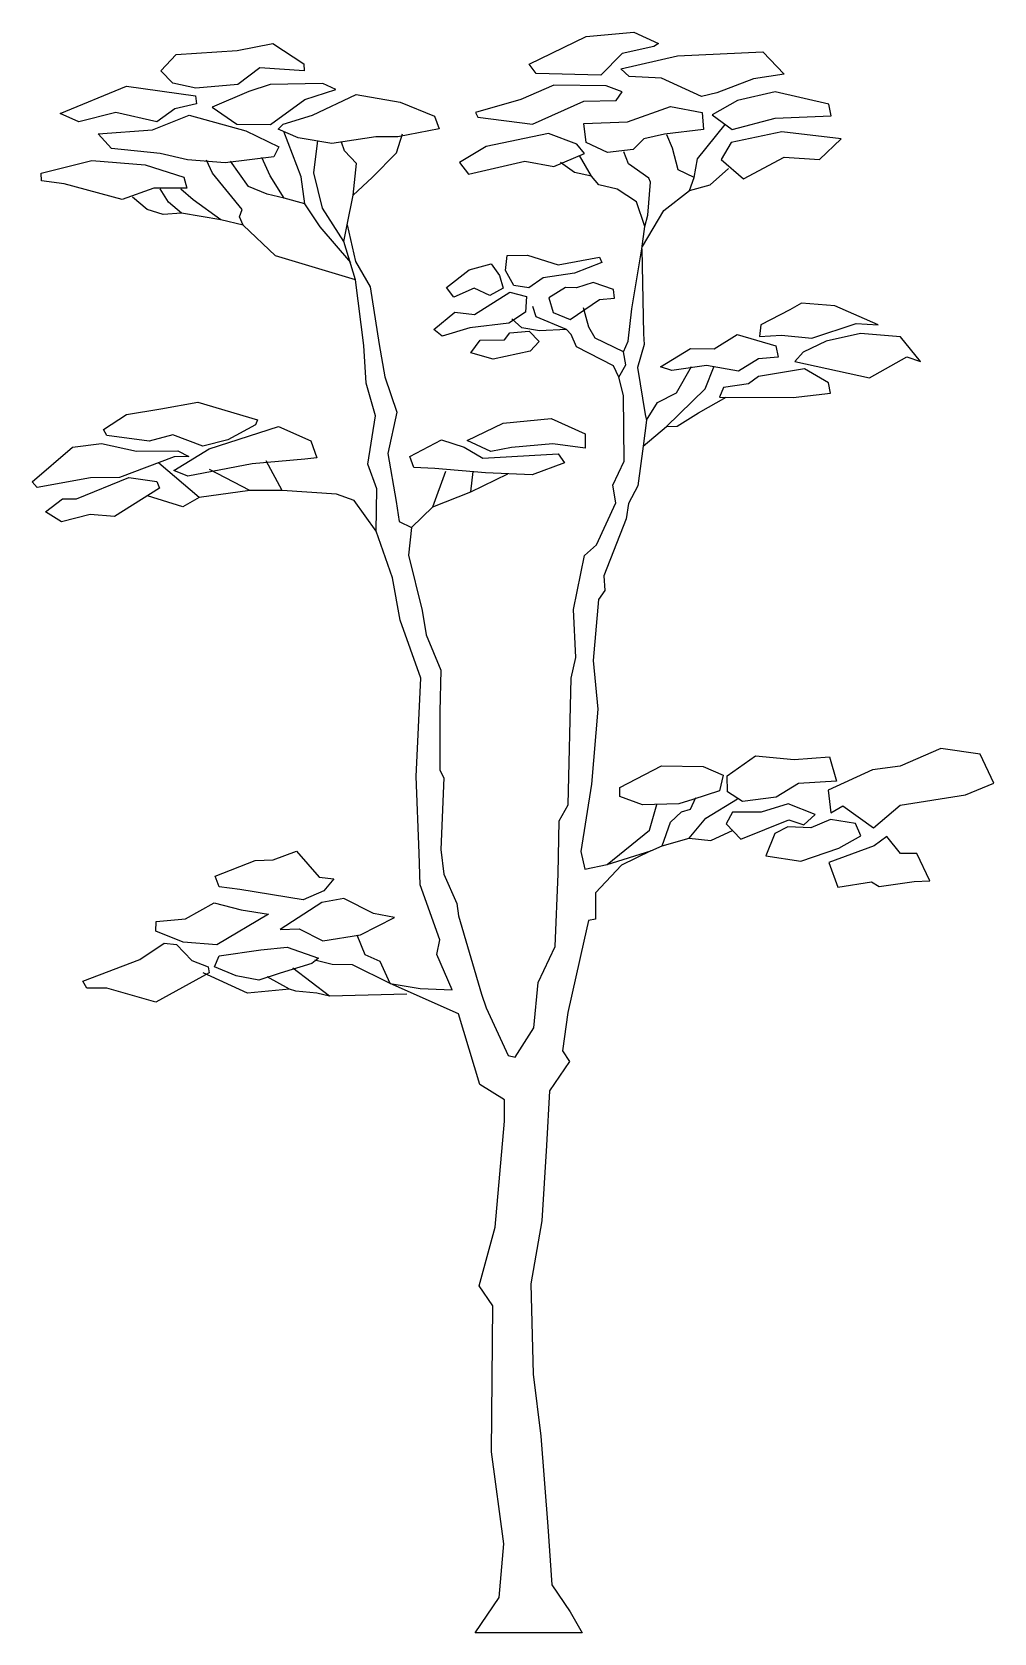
# Model space of a CAD drawing. Extents: x 3888 to 6877, y 384 to 5360.
import ezdxf

# ---------------------------------------------------------------- set-up
doc = ezdxf.new("R2010")
doc.units = 0
doc.header["$MEASUREMENT"] = 0
doc.layers.get('0').update_dxf_attribs({"linetype": 'CONTINUOUS'})

msp = doc.modelspace()

# ---------------------------------------------------------------- linework, layer by layer
at = {"color": 7, "linetype": 'Continuous'}
for p, q in [((4407.074491, 3913.292681), (4281.8409, 4019.4722)), ((4564.60867, 3934.774614), (4439.2281, 4000.7558)), ((4664.857694, 3934.774614), (4615.7303, 4027.4697)), ((5251.8277, 3931.097), (5259.1748, 3993.5947)), ((4811.948336, 2363.311396), (4697.8663, 2450.3648)), ((4687.830559, 2385.390029), (4618.8618, 2422.9031))]:
    msp.add_line(p, q, dxfattribs=at)
at = {"color": 7, "linetype": 'Continuous', "flags": 128}
for points in [[(4595.53846, 5248.59836), (4527.512331, 5197.280403), (4397.427277, 5185.345994), (4325.820825, 5200.860725), (4287.630717, 5239.050833), (4335.368352, 5290.36879), (4525.125449, 5302.303199), (4636.11545, 5324.978575), (4732.78416, 5261.72621), (4733.977601, 5239.050833), (4595.53846, 5248.59836)], [(5820.008812, 5314.834296), (5722.146661, 5293.35236), (5655.313972, 5226.519672), (5454.815907, 5231.293435), (5433.333972, 5259.936016), (5609.963219, 5345.863758), (5757.949887, 5360.185049), (5834.330102, 5324.381823), (5820.008812, 5314.834296)], [(5967.995479, 5159.686984), (5843.877629, 5216.972145), (5743.628596, 5221.745909), (5717.372897, 5245.614726), (5894.002145, 5286.191715), (6158.946017, 5298.126124), (6225.778705, 5228.906554), (6130.303436, 5214.585263), (6015.733113, 5171.621392), (5967.995479, 5159.686984)], [(4398.620604, 5137.011655), (4331.787916, 5121.496924), (4275.696195, 5080.919934), (4147.998022, 5109.562515), (4033.4277, 5080.919934), (3974.949097, 5107.175633), (4181.414367, 5191.909935), (4396.233722, 5162.073913), (4398.620604, 5137.011655)], [(4447.551679, 5126.270687), (4523.931895, 5073.759289), (4628.954691, 5072.565848), (4735.170928, 5150.139504), (4831.839638, 5181.168967), (4791.262648, 5200.264021), (4627.76125, 5196.683698), (4562.122002, 5175.201762), (4447.551679, 5126.270687)], [(5722.146661, 5174.008274), (5672.022144, 5193.103328), (5509.714187, 5195.49021), (5407.078273, 5150.139457), (5266.252251, 5109.562467), (5273.412896, 5095.241177), (5442.881498, 5073.759241), (5602.802574, 5145.365693), (5703.051607, 5147.752575), (5722.146661, 5174.008274)], [(4955.957598, 5034.375707), (4819.90534, 5014.087212), (4714.882544, 5030.795384), (4652.823619, 5058.244524), (4668.33835, 5073.759255), (4759.039856, 5101.208395), (4895.092114, 5165.654202), (5032.337814, 5141.785384), (5138.554051, 5098.821513), (5152.875341, 5059.437965), (5025.177169, 5034.375707), (4955.957598, 5034.375707)], [(5788.979349, 5028.408489), (5755.563005, 4994.992144), (5676.795908, 4985.444617), (5609.963219, 5016.47408), (5602.802574, 5076.146123), (5738.854833, 5080.919887), (5872.52021, 5128.657521), (5970.38236, 5109.562467), (5975.156124, 5057.051069), (5853.425156, 5042.729779), (5788.979349, 5028.408489)], [(6001.411823, 5102.401822), (6063.470748, 5057.051069), (6197.136125, 5092.854295), (6371.378491, 5100.01494), (6364.217846, 5135.818166), (6197.136125, 5174.008274), (6080.17892, 5147.752575), (6001.411823, 5102.401822)], [(4488.128669, 4953.221762), (4371.171464, 4962.769289), (4286.437163, 4983.057783), (4134.870173, 4998.572515), (4093.099743, 5043.923267), (4262.568345, 5055.857676), (4375.945227, 5101.208429), (4552.574475, 5053.470794), (4655.21039, 5003.346278), (4639.695658, 4972.316816), (4488.128669, 4953.221762)], [(5581.320639, 5011.700316), (5493.006015, 5045.116661), (5299.668595, 5004.539671), (5216.127734, 4954.415155), (5244.770315, 4918.611929), (5419.012681, 4959.188918), (5509.714187, 4942.480746), (5605.189456, 4983.057736), (5581.320639, 5011.700316)], [(6030.054404, 4963.962682), (6099.273974, 4904.290639), (6225.778705, 4971.123327), (6335.575265, 4963.962682), (6402.407953, 5028.408489), (6218.61806, 5049.890424), (6061.083866, 5016.47408), (6030.054404, 4963.962682)], [(4168.286517, 4839.84488), (3988.076947, 4888.775955), (3917.663936, 4897.130041), (3916.470495, 4920.998858), (4074.004689, 4960.382407), (4239.892969, 4947.254557), (4359.237055, 4909.06445), (4368.784582, 4874.454665), (4266.148668, 4874.454665), (4168.286517, 4839.84488)], [(5597.234238, 383.691335), (5265.457731, 383.691335), (5339.451053, 493.487877), (5353.772215, 660.569568), (5315.582114, 946.995323), (5320.355877, 1400.502769), (5277.392013, 1462.561682), (5327.516373, 1645.158127), (5356.158948, 1974.547746), (5356.158948, 2041.380422), (5279.778747, 2089.118048), (5212.946071, 2308.711127), (5000.512959, 2402.992998), (5093.600979, 2387.478271), (5193.849994, 2382.704509), (5146.112368, 2492.501048), (5155.659893, 2537.851793), (5093.600979, 2709.707246), (5091.214098, 2807.569379), (5081.666439, 3046.257512), (5095.987727, 3351.778317), (5031.541871, 3531.987873), (5007.673058, 3663.266344), (4957.548551, 3808.866103), (4959.935432, 3940.144574), (4931.292857, 4016.524775), (4955.16167, 4166.898297), (4926.518848, 4268.340757), (4919.358204, 4385.29794), (4893.102158, 4589.37633), (4857.298939, 4708.720394), (4866.846464, 4761.231783), (4893.102158, 4646.661481), (4938.452903, 4567.894398), (4967.095479, 4388.878301), (4983.803648, 4288.629287), (5021.993748, 4178.832747), (4993.351173, 4049.941158), (5019.606636, 3900.761077), (5029.154161, 3838.702164), (5067.344262, 3819.607114), (5057.796737, 3733.679387), (5100.7606, 3561.823934), (5112.694806, 3486.637191), (5158.04555, 3376.840652), (5155.658669, 3247.949062), (5155.658408, 3065.352689), (5167.592815, 3041.483876), (5158.04529, 2819.503916), (5167.592655, 2741.930305), (5208.169637, 2651.228816), (5212.9434, 2613.038715), (5284.549839, 2369.576823), (5298.871127, 2326.61296), (5368.090684, 2178.62632), (5389.572616, 2173.852557), (5446.857767, 2264.554046), (5461.179054, 2405.380042), (5513.690443, 2517.563463), (5523.237718, 2743.123717), (5525.624599, 2907.818526), (5554.267175, 2957.943033), (5563.8147, 3351.778447), (5578.135988, 3416.224242), (5570.974942, 3565.40433), (5604.391281, 3732.486021), (5642.581381, 3765.902359), (5702.253414, 3897.18083), (5692.705888, 3952.0791), (5728.509108, 4026.07242), (5726.122024, 4230.150761), (5711.800736, 4287.435912), (5733.282668, 4325.626013), (5726.122024, 4366.202995), (5740.443312, 4399.619333), (5752.377718, 4499.868347), (5783.407175, 4686.045088), (5788.180724, 4422.294691), (5790.567605, 4388.878353), (5769.085673, 4317.271914), (5792.954486, 4171.672155), (5797.728025, 4153.17379), (5786.987058, 4073.213263), (5770.278923, 3949.095456), (5741.636346, 3894.197184), (5734.475702, 3846.459556), (5665.256141, 3669.830332), (5667.643022, 3624.479586), (5648.547971, 3595.837009), (5631.839783, 3406.079971), (5646.161072, 3255.706436), (5627.06602, 3021.792048), (5593.649757, 2812.939896), (5605.584164, 2758.041622), (5674.803727, 2772.362911), (5810.85597, 2815.326777), (5720.154474, 2769.97603), (5639.000505, 2684.048297), (5639.000505, 2602.894328), (5617.518572, 2598.120565), (5603.197283, 2533.674766), (5553.072811, 2312.888233), (5536.364641, 2193.54416), (5557.846574, 2160.12782), (5495.787656, 2069.426324), (5486.240234, 1898.764277), (5471.918945, 1664.849889), (5438.502604, 1469.125605), (5445.663371, 1188.667028), (5469.532186, 995.329625), (5491.014177, 714.871081), (5502.948585, 533.46809), (5560.23374, 449.927239), (5597.234238, 383.691335)], [(5340.245796, 4602.946771), (5352.180205, 4563.563222), (5310.409775, 4540.887846), (5261.478699, 4563.563222), (5198.226333, 4536.114082), (5175.550957, 4565.950104), (5245.963968, 4620.848384), (5315.183538, 4639.943438), (5340.245796, 4602.946771)], [(5476.298055, 4595.786126), (5432.140743, 4564.756663), (5385.596549, 4571.917308), (5359.34085, 4618.461502), (5364.114614, 4665.005696), (5427.366979, 4666.199137), (5522.842248, 4636.363115), (5651.733862, 4660.231932), (5658.894507, 4643.52376), (5574.160206, 4610.107416), (5476.298055, 4595.786126)], [(5494.199668, 4533.727201), (5507.327517, 4488.376448), (5559.838915, 4466.894512), (5651.733862, 4528.953437), (5698.278055, 4532.53376), (5694.697733, 4559.9829), (5631.445367, 4581.464835), (5580.12741, 4564.756663), (5545.517625, 4565.950104), (5494.199668, 4533.727201)], [(5421.399775, 4489.569889), (5370.081818, 4454.960104), (5248.35085, 4440.638813), (5162.423108, 4414.383114), (5136.167409, 4435.86505), (5201.806656, 4489.569889), (5262.67214, 4482.409244), (5372.4687, 4551.628814), (5424.980098, 4538.500964), (5421.399775, 4489.569889)], [(6148.205536, 4413.786419), (6217.425106, 4417.366742), (6311.706934, 4409.012656), (6448.952633, 4454.363409), (6516.978763, 4449.589645), (6383.313386, 4509.261689), (6279.484031, 4517.615775), (6242.487364, 4496.133839), (6152.979299, 4449.589645), (6148.205536, 4413.786419)], [(5433.334184, 4429.897845), (5464.363646, 4397.674942), (5435.721065, 4367.838921), (5321.150742, 4342.776662), (5251.931172, 4363.065157), (5280.573753, 4402.448706), (5355.760528, 4403.642146), (5372.4687, 4425.124082), (5433.334184, 4429.897845)], [(6145.818654, 4344.566849), (6083.759729, 4306.376742), (5983.510696, 4323.084914), (5876.101019, 4307.570182), (5841.491234, 4319.504591), (5934.579621, 4376.789753), (6007.379514, 4375.596312), (6078.985965, 4419.753624), (6199.523493, 4385.143839), (6206.684138, 4349.340613), (6145.818654, 4344.566849)], [(6284.257794, 4364.855344), (6258.002095, 4336.212763), (6490.723064, 4284.894806), (6606.486827, 4350.534054), (6649.450698, 4336.212763), (6587.391774, 4412.592979), (6462.080483, 4423.333946), (6355.864246, 4399.465129), (6284.257794, 4364.855344)], [(6024.087686, 4225.222763), (6253.228332, 4224.029322), (6368.992095, 4237.157172), (6363.024891, 4269.380075), (6289.031558, 4313.537387), (6145.818654, 4289.66857), (6114.789191, 4266.993193), (6037.215535, 4255.058784), (6024.087686, 4225.222763)], [(4418.908848, 4073.059122), (4325.82046, 4107.668907), (4251.827127, 4088.573853), (4120.548632, 4106.475466), (4109.807664, 4124.377079), (4181.414116, 4170.921273), (4287.630353, 4188.822886), (4403.394116, 4209.11138), (4588.37745, 4154.213101), (4582.410246, 4138.698369), (4496.482504, 4092.154176), (4418.908848, 4073.059122)], [(4571.669278, 4018.160842), (4372.364654, 3979.970735), (4328.207342, 3996.678907), (4438.003901, 4064.705036), (4654.016698, 4133.924606), (4754.26573, 4089.767294), (4773.360784, 4036.062455), (4735.170677, 4032.482133), (4571.669278, 4018.160842)], [(5506.133538, 4079.623043), (5378.435366, 4068.882075), (5313.989559, 4055.754225), (5239.996225, 4090.36401), (5352.179667, 4144.068849), (5501.359775, 4158.39014), (5606.382571, 4110.652505), (5606.382571, 4066.495193), (5506.133538, 4079.623043)], [(4374.751536, 4040.836219), (4329.400783, 4039.642778), (4159.93218, 3975.196971), (4069.230674, 3974.00353), (3903.342394, 3944.167509), (3887.827663, 3962.069122), (4013.138954, 4069.478799), (4103.84046, 4081.413208), (4212.443578, 4057.544391), (4341.335191, 4058.737832), (4374.751536, 4040.836219)], [(5139.747193, 4003.242827), (5074.107945, 4006.82315), (5062.173537, 4040.239494), (5160.035687, 4092.750892), (5230.448698, 4070.075516), (5288.927301, 4035.465731), (5522.84171, 4048.59358), (5543.130205, 4021.14444), (5441.687731, 3984.147773), (5297.281387, 3990.114978), (5139.747193, 4003.242827)], [(4284.05003, 3941.780627), (4144.417449, 3854.659444), (4068.037234, 3860.626648), (3979.72261, 3837.951272), (3929.598093, 3868.980734), (3982.109491, 3909.557724), (4026.266803, 3909.557724), (4188.574761, 3975.196971), (4275.695944, 3963.262562), (4284.05003, 3941.780627)], [(6200.717261, 2981.657419), (6095.694455, 2968.529568), (6049.150257, 2998.365593), (6047.956816, 3048.490114), (6136.271448, 3110.549044), (6256.808986, 3098.614634), (6366.605556, 3106.968721), (6388.087493, 3031.78194), (6269.936837, 3024.621294), (6200.717261, 2981.657419)], [(6500.270916, 3066.988439), (6361.831763, 3003.736068), (6370.18585, 2933.32305), (6407.18252, 2954.804988), (6502.657798, 2886.778852), (6586.198666, 2957.19187), (6789.083677, 2989.414746), (6877.398309, 3025.217976), (6834.434434, 3115.919489), (6712.703455, 3132.627663), (6586.198711, 3077.729378), (6500.270916, 3066.988439)], [(5897.583254, 2961.368923), (5785.399802, 2957.7886), (5714.986785, 2984.044301), (5714.986785, 3011.493443), (5843.87841, 3079.519579), (5973.963476, 3077.132697), (6036.022406, 3049.683554), (6024.087997, 3001.945916), (5941.74057, 2974.496773), (5897.583254, 2961.368923)], [(6045.569934, 2899.309992), (6090.920691, 2851.572353), (6240.100813, 2911.244402), (6286.645011, 2895.729669), (6321.254799, 2927.952575), (6237.713931, 2961.368923), (6154.173063, 2935.113221), (6064.66499, 2935.113221), (6045.569934, 2899.309992)], [(6195.943468, 2868.877238), (6168.494326, 2799.657661), (6277.097454, 2782.949488), (6395.24811, 2823.526481), (6463.274246, 2861.716592), (6446.566072, 2899.906703), (6368.992409, 2911.841113), (6308.126919, 2886.778852), (6236.520461, 2889.165734), (6195.943468, 2868.877238)], [(6505.04468, 2830.687127), (6364.218645, 2778.175724), (6391.667788, 2701.795502), (6496.690593, 2718.503675), (6520.559413, 2704.182384), (6629.162541, 2719.697116), (6678.093621, 2722.083998), (6637.516628, 2806.818307), (6587.392107, 2806.818307), (6544.428232, 2859.32971), (6505.04468, 2830.687127)], [(4730.396786, 2662.412013), (4533.479043, 2694.634917), (4469.033237, 2702.989003), (4457.098828, 2736.405347), (4581.216678, 2785.336422), (4637.308398, 2786.529863), (4710.108291, 2813.979003), (4780.521302, 2732.825024), (4825.872055, 2728.051261), (4794.842592, 2691.054594), (4730.396786, 2662.412013)], [(4622.987108, 2618.254701), (4461.872591, 2522.779432), (4358.043236, 2531.133518), (4272.115494, 2565.743303), (4273.308935, 2595.579325), (4365.203881, 2603.933411), (4453.518505, 2652.864486), (4538.252807, 2631.382551), (4622.987108, 2618.254701)], [(4658.790334, 2570.517067), (4718.462377, 2572.903948), (4791.26227, 2534.713841), (4908.219475, 2553.808895), (5014.435711, 2607.513733), (4948.796464, 2620.641583), (4856.901517, 2667.185777), (4788.875388, 2654.057927), (4658.790334, 2570.517067)], [(4438.003774, 2435.658249), (4272.115494, 2344.956743), (4120.548504, 2387.920615), (4058.489579, 2387.920615), (4045.36173, 2409.40255), (4223.184419, 2477.428679), (4298.371193, 2527.553196), (4336.561301, 2523.972873), (4384.298935, 2473.848357), (4435.616892, 2454.753303), (4438.003774, 2435.658249)], [(4658.790334, 2434.464808), (4593.151086, 2412.982873), (4522.738075, 2426.110722), (4454.711946, 2454.753303), (4469.033237, 2488.169647), (4599.118291, 2507.264701), (4680.27227, 2515.618787), (4778.13442, 2481.009002), (4757.845926, 2464.30083), (4658.790334, 2434.464808)]]:
    msp.add_lwpolyline(points, close=True, dxfattribs=at)
for points in [[(4878.7287, 4643.5166), (4783.5699, 4754.6844), (4736.0426, 4825.6476), (4724.4254, 4910.2626), (4669.9524, 5050.7495)], [(4866.846464, 4761.231783), (4885.988828, 4853.084269), (4944.467425, 4907.982543), (5020.847633, 4984.362752), (5038.749244, 5044.03479)], [(5784.6385, 4693.4147), (5851.278215, 4805.467834), (5931.238753, 4867.526759), (5945.560292, 4907.507055), (5956.301076, 4965.985624), (6042.228819, 5072.201861)], [(5945.560292, 4907.507055), (5895.73413, 4931.674226), (5878.429237, 4999.103635), (5860.527624, 5040.874065)], [(4857.298939, 4708.720394), (4790.215113, 4812.432697), (4763.959416, 4922.229246), (4775.893824, 5022.47827)], [(4885.988828, 4853.084269), (4896.431506, 4951.990669), (4859.434842, 4991.374214), (4849.887316, 5017.62991)], [(5783.407175, 4686.045088), (5792.352321, 4756.014728), (5802.0933, 4791.3057), (5810.2971, 4893.9044), (5804.4907, 4905.8292), (5741.2984, 4950.8813), (5727.3142, 4987.566)], [(4544.022834, 4759.703313), (4533.132924, 4785.697994), (4540.890289, 4808.373369), (4448.995371, 4921.75023), (4429.900319, 4962.327216)], [(4736.0426, 4825.6476), (4671.616711, 4843.723232), (4619.105318, 4855.65764), (4560.626721, 4880.123175), (4505.131726, 4958.293545)], [(4671.616711, 4843.723232), (4627.906967, 4913.278455), (4602.247991, 4970.563611)], [(5626.538746, 4911.796103), (5573.337416, 4923.422826), (5530.373545, 4954.452288)], [(5792.352321, 4756.014728), (5766.171327, 4831.835565), (5706.499284, 4871.219114), (5649.214123, 4885.540404), (5626.538746, 4911.796103), (5589.542079, 4976.24191)], [(5931.238753, 4867.526759), (5995.386328, 4885.130013), (6052.074769, 4936.44797)], [(4351.87894, 4796.849169), (4295.488884, 4792.746723), (4245.662733, 4808.559813), (4199.715287, 4847.346637)], [(4474.80327, 4776.411483), (4351.87894, 4796.849169), (4311.898674, 4831.458951), (4285.642978, 4873.229377)], [(4893.102158, 4589.37633), (4789.87163, 4621.264185), (4644.271857, 4664.228052), (4544.022834, 4759.703313), (4474.80327, 4776.411483), (4388.875536, 4838.470402), (4350.685432, 4871.886744)], [(5711.800736, 4287.435912), (5694.880971, 4322.245539), (5580.310659, 4381.917577), (5563.602488, 4420.107681), (5549.281199, 4435.622411), (5454.999379, 4475.005956), (5444.258412, 4507.228857)], [(5726.115646, 4366.211714), (5637.49338, 4409.007772), (5618.398328, 4442.424113), (5601.690157, 4503.289592)], [(5549.281199, 4435.622411), (5465.143679, 4431.221606), (5410.245404, 4440.769132), (5379.215945, 4468.218269)], [(5786.987058, 4073.213263), (5859.688941, 4133.775254), (5980.226487, 4251.329175), (6007.675627, 4321.742186)], [(5797.728025, 4153.17379), (5832.015998, 4208.70095), (5890.4946, 4238.536972), (5937.038794, 4320.884391)], [(5859.688941, 4133.775254), (5892.956163, 4134.595736), (5959.192146, 4176.366171), (6045.119889, 4225.297247)], [(5067.344262, 3819.607114), (5133.06009, 3884.072055), (5173.637076, 3995.062045)], [(5133.06009, 3884.072055), (5251.8277, 3931.097), (5366.4426, 3987.0273)], [(4957.548551, 3808.866103), (4889.224505, 3903.745134), (4834.32623, 3924.033627), (4664.857694, 3934.774614), (4564.60867, 3934.774614), (4407.074491, 3913.292681), (4356.949979, 3884.650103), (4247.153466, 3918.663164)], [(5674.803727, 2772.362911), (5806.602, 2879.6121), (5830.0849, 2958.857)], [(5810.85597, 2815.326777), (5846.561907, 2830.68707), (5930.401078, 2854.70508), (5981.719035, 2916.764005), (6080.774627, 2976.436048)], [(5846.561907, 2830.68707), (5872.519252, 2904.38205), (5905.935596, 2936.604953), (5934.578177, 2944.959039), (5951.286349, 2980.762265)], [(5930.401078, 2854.70508), (5997.233796, 2847.246062), (6066.453366, 2879.468965)], [(5000.512959, 2402.992998), (4969.482419, 2471.317815), (4922.93823, 2491.606307), (4897.875974, 2552.471786)], [(5000.512959, 2402.992998), (4883.554634, 2460.278503), (4820.302274, 2461.471944), (4766.59744, 2474.599792)], [(5053.023369, 2369.278599), (4811.948336, 2363.311396), (4772.564852, 2372.262181), (4708.119052, 2378.229385), (4687.830559, 2385.390029), (4557.745516, 2372.262181), (4419.30643, 2435.514541)]]:
    msp.add_lwpolyline(points, dxfattribs=at)

doc.saveas('drawing.dxf')
